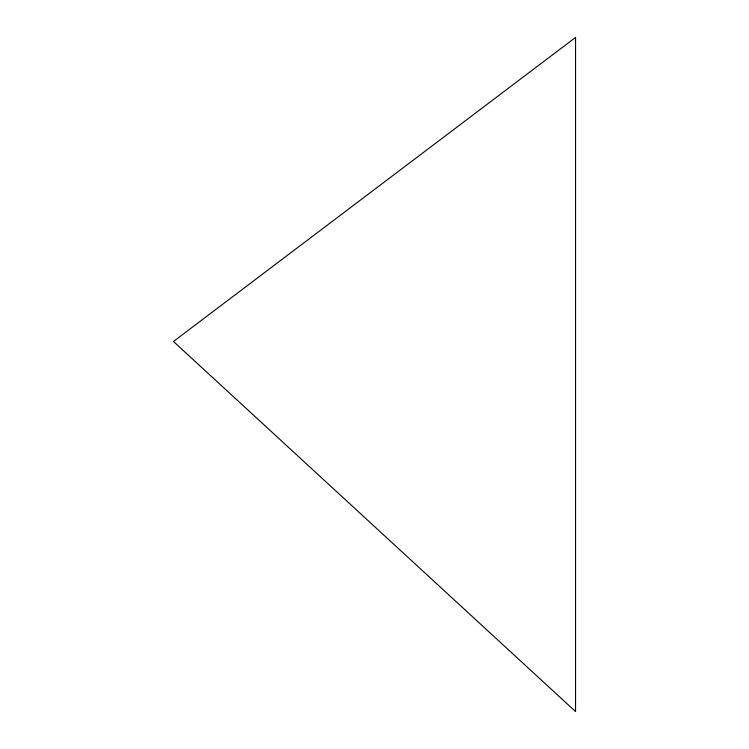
<?xml version="1.0" encoding="UTF-8"?>
<svg xmlns="http://www.w3.org/2000/svg" width="749" height="749" viewBox="0 0 749 749"><rect width="100%" height="100%" fill="white"/><g stroke="black" fill="none" stroke-linecap="round" stroke-linejoin="round"><path stroke-width="1.12" d="M575.541 37.45L173.459 341.478L575.541 711.55L575.541 37.45"/></g></svg>
